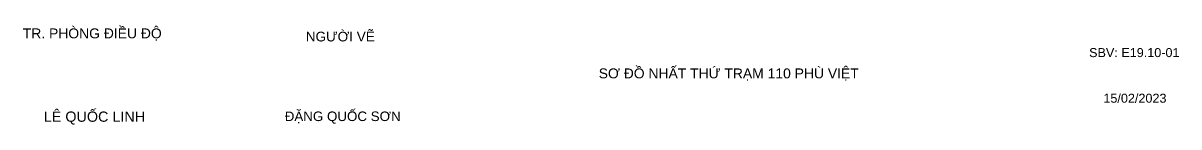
# Model space of a CAD drawing. Header units: millimetres. Extents: x -258 to 398, y 7 to 290.
# Drawn here: x 194.6 to 397.9, y 7.5 to 24.9 of the extents above; entities that cross this region are included whole.
import ezdxf

# ---------------------------------------------------------------- set-up
doc = ezdxf.new("R2010")
doc.units = ezdxf.units.MM
doc.layers.add('TEXT', color=7, linetype='Continuous')
doc.styles.add('SLD_TEXT', font='arial.ttf')

msp = doc.modelspace()

# ---------------------------------------------------------------- texts
at = {"layer": 'TEXT', "attachment_point": 7, "style": 'SLD_TEXT'}
for s, insert, char_height in [('TR. PHÒNG ĐIỀU ĐỘ', (194.57, 22.26), 1.7495), ('NGƯỜI VẼ', (244.35, 22.08), 1.704), ('SBV: E19.10-01', (382.14, 19.32), 1.5875), ('SƠ ĐỒ NHẤT THỨ TRẠM 110 PHÙ VIỆT', (295.88, 15.21), 1.7499), ('15/02/2023', (384.65, 11.28), 1.588), ('LÊ QUỐC LINH', (198.27, 7.45), 1.8074), ('ĐẶNG QUỐC SƠN', (240.65, 7.61), 1.6802)]:
    msp.add_mtext(s, dxfattribs=dict(at, insert=insert, char_height=char_height))

doc.saveas('drawing.dxf')
